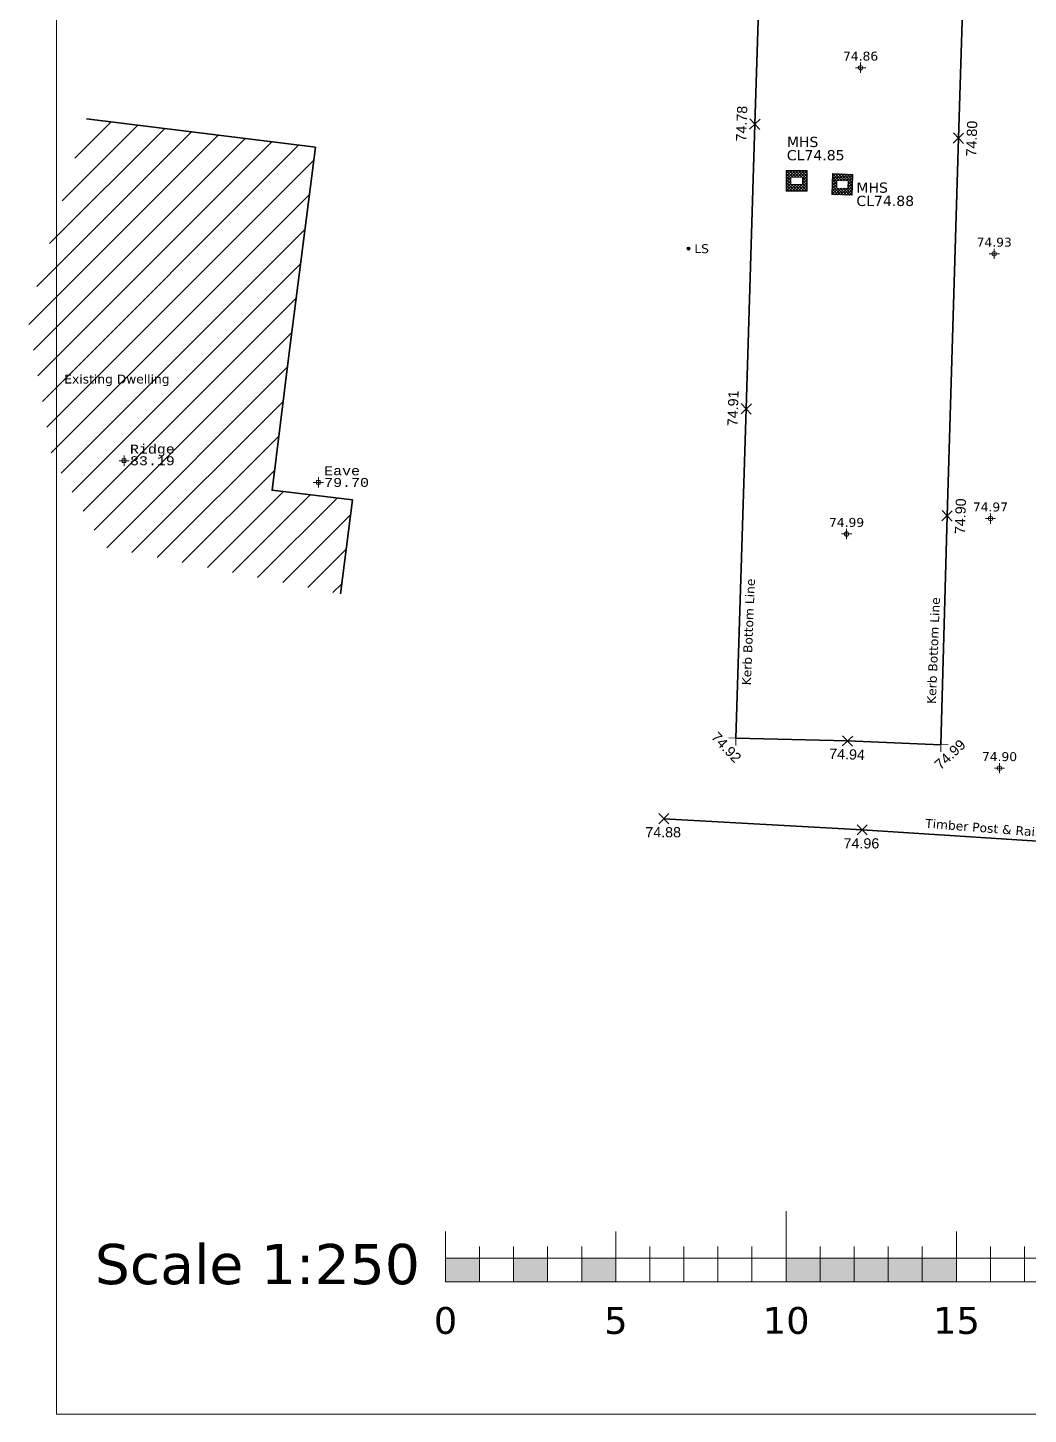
# Model space of a CAD drawing. Header units: metres. Extents: x 538443 to 538604, y 597904 to 598037.
# Drawn here: x 538442.51 to 538471.88, y 597903.86 to 597944.57 of the extents above; entities that cross this region are included whole.
import ezdxf
from ezdxf.enums import TextEntityAlignment as Align

# ---------------------------------------------------------------- set-up
doc = ezdxf.new("R2010")
doc.units = ezdxf.units.M
doc.header["$MEASUREMENT"] = 0
doc.header["$PDMODE"] = 1
doc.header["$PDSIZE"] = 0.1
doc.layers.get('0').update_dxf_attribs({"lineweight": 0})
for name, color, linetype, lineweight in [('$TXTOUTLINES', 7, 'Continuous', 0), ('Building Line', 5, 'Continuous', 35), ('Eave Elevation', 7, 'Continuous', 0), ('Eave Symbol', 7, 'Continuous', 0), ('Eave Text', 7, 'Continuous', 0), ('Fence Line', 16, 'Continuous', 35), ('Kerb Elevation', 7, 'Continuous', 0), ('Kerb Line', 7, 'Continuous', 35), ('Kerb Symbol', 7, 'Continuous', 0), ('Lamp Standard Symbol', 5, 'Continuous', 0), ('Lamp Standard Text', 5, 'Continuous', 0), ('Manhole Square Elevation', 7, 'Continuous', 0), ('Manhole Square Symbol', 7, 'Continuous', 0), ('Manhole Square Text', 7, 'Continuous', 0), ('Ridge Symbol', 7, 'Continuous', 0), ('Ridge Text', 7, 'Continuous', 0), ('Spot Height Symbol', 1, 'Continuous', 0), ('Text', 7, 'Continuous', 0)]:
    doc.layers.add(name, color=color, linetype=linetype, lineweight=lineweight)
for name, color, linetype in [('Fence Symbol', 16, 'Continuous'), ('Fence-Text', 16, 'Continuous'), ('POINTS', 7, 'Continuous'), ('Spot Height-Text', 7, 'Continuous')]:
    doc.layers.add(name, color=color, linetype=linetype)
doc.styles.add('2mm Arial', font='arial.ttf')
doc.styles.add('Feature Height Text 1.75', font='cour.ttf')
doc.styles.add('Manhole Arial 2mm 115', font='verdana.ttf')
doc.styles.add('Spot Height Text', font='verdana.ttf')
doc.styles.add('Verdana 1.75', font='verdana.ttf')

# ---------------------------------------------------------------- blocks, each defined once
blk = doc.blocks.new('CROSS')
at = {"color": 0}
for points in [[(0.5, 0.5), (-0.5, -0.5)], [(0.5, -0.5), (-0.5, 0.5)]]:
    blk.add_lwpolyline(points, dxfattribs=at)
blk = doc.blocks.new('plus circle Colour 1')
at = {"color": 1, "lineweight": 0}
for p, q in [((0, 0), (0, 0.5)), ((0, 0), (-0.5, 0)), ((0.5, 0), (0, 0)), ((0, -0.5), (0, 0))]:
    blk.add_line(p, q, dxfattribs=at)
blk.add_circle((0, 0), 0.217, dxfattribs=at)
blk = doc.blocks.new('circle')
at = {"color": 0}
blk.add_circle((0, 0), 0.5, dxfattribs=at)
blk = doc.blocks.new('plus box')
for p, q in [((0, 0.5), (0, 0)), ((0, 0), (-0.5, 0)), ((0, 0), (0, -0.5)), ((0.5, 0), (0, 0))]:
    blk.add_line(p, q)
blk.add_lwpolyline([(-0.18, 0.18), (-0.18, -0.18), (0.18, -0.18), (0.18, 0.18)], close=True)
blk = doc.blocks.new('2')
at = {"layer": 'Text'}
h = blk.add_hatch(color=256, dxfattribs=at)
h.paths.add_polyline_path([(538139.417, 603327.391), (538138.417, 603327.391), (538138.417, 603326.69), (538139.417, 603326.69)])
h.paths.add_polyline_path([(538141.417, 603327.391), (538140.417, 603327.391), (538140.417, 603326.69), (538141.417, 603326.69)])
h.paths.add_polyline_path([(538143.417, 603327.391), (538142.417, 603327.391), (538142.417, 603326.69), (538143.417, 603326.69)])
h = blk.add_hatch(color=256, dxfattribs=at)
h.paths.add_polyline_path([(538149.417, 603327.391), (538148.417, 603327.391), (538148.417, 603326.69), (538149.417, 603326.69)])
h.paths.add_polyline_path([(538150.417, 603327.391), (538149.417, 603327.391), (538149.417, 603326.69), (538150.417, 603326.69)])
h.paths.add_polyline_path([(538151.417, 603327.391), (538150.417, 603327.391), (538150.417, 603326.69), (538151.417, 603326.69)])
h.paths.add_polyline_path([(538152.417, 603327.391), (538151.417, 603327.391), (538151.417, 603326.69), (538152.417, 603326.69)])
h.paths.add_polyline_path([(538153.417, 603327.391), (538152.417, 603327.391), (538152.417, 603326.69), (538153.417, 603326.69)])
h.paths.add_polyline_path([(538159.417, 603327.391), (538158.417, 603327.391), (538158.417, 603326.69), (538159.417, 603326.69)])
h.paths.add_polyline_path([(538160.417, 603327.391), (538159.417, 603327.391), (538159.417, 603326.69), (538160.417, 603326.69)])
h.paths.add_polyline_path([(538161.417, 603327.391), (538160.417, 603327.391), (538160.417, 603326.69), (538161.417, 603326.69)])
h.paths.add_polyline_path([(538162.417, 603327.391), (538161.417, 603327.391), (538161.417, 603326.69), (538162.417, 603326.69)])
h.paths.add_polyline_path([(538163.417, 603327.391), (538162.417, 603327.391), (538162.417, 603326.69), (538163.417, 603326.69)])
for p, q in [((538148.417, 603328.772), (538148.417, 603326.69)), ((538158.417, 603328.772), (538158.417, 603326.69)), ((538138.417, 603328.168), (538138.417, 603326.69)), ((538143.417, 603328.168), (538143.417, 603326.69)), ((538148.417, 603328.168), (538148.417, 603326.69)), ((538153.417, 603328.168), (538153.417, 603326.69)), ((538158.417, 603328.168), (538158.417, 603326.69)), ((538163.417, 603328.168), (538163.417, 603326.69)), ((538139.417, 603327.731), (538139.417, 603326.69)), ((538140.417, 603327.731), (538140.417, 603326.69)), ((538141.417, 603327.731), (538141.417, 603326.69)), ((538142.417, 603327.731), (538142.417, 603326.69)), ((538144.417, 603327.731), (538144.417, 603326.69)), ((538145.417, 603327.731), (538145.417, 603326.69)), ((538146.417, 603327.731), (538146.417, 603326.69)), ((538147.417, 603327.731), (538147.417, 603326.69)), ((538149.417, 603327.731), (538149.417, 603326.69)), ((538150.417, 603327.731), (538150.417, 603326.69)), ((538151.417, 603327.731), (538151.417, 603326.69)), ((538152.417, 603327.731), (538152.417, 603326.69)), ((538154.417, 603327.731), (538154.417, 603326.69)), ((538155.417, 603327.731), (538155.417, 603326.69)), ((538156.417, 603327.731), (538156.417, 603326.69)), ((538157.417, 603327.731), (538157.417, 603326.69)), ((538159.417, 603327.731), (538159.417, 603326.69)), ((538160.417, 603327.731), (538160.417, 603326.69)), ((538161.417, 603327.731), (538161.417, 603326.69)), ((538162.417, 603327.731), (538162.417, 603326.69)), ((538138.417, 603327.391), (538163.417, 603327.391)), ((538138.417, 603326.69), (538163.417, 603326.69))]:
    blk.add_line(p, q, dxfattribs=at)
at = {"layer": 'Text', "style": 'Spot Height Text'}
for s, height, p in [('Scale 1:250', 1.18125, (538132.897, 603327.217)), ('0', 0.788, (538138.421, 603325.562)), ('5', 0.788, (538143.421, 603325.562)), ('10', 0.7875, (538148.421, 603325.562)), ('15', 0.7875, (538153.421, 603325.562)), ('20', 0.7875, (538158.421, 603325.562)), ('25', 0.7875, (538163.421, 603325.562))]:
    blk.add_text(s, height=height, dxfattribs=at).set_placement(p, align=Align.MIDDLE_CENTER)

msp = doc.modelspace()

# ---------------------------------------------------------------- hatches: boundary and pattern name
at = {"layer": 'Lamp Standard Symbol'}
h = msp.add_hatch(color=256, dxfattribs=at)
h.dxf.hatch_style = 1
h.paths.add_polyline_path([(538461.861, 597938.085, 1), (538461.951, 597938.085, 1)])
at = {"layer": 'Text'}
h = msp.add_hatch(dxfattribs=at)
h.set_pattern_fill('ANSI31', color=5, scale=5)
h.paths.add_polyline_path([(538544.854, 598034.139), (538544.072, 598037.072), (538541.64, 598036.877), (538538.65, 598035.342), (538541.49, 598027.604), (538546.223, 598029.353)])
h.paths.add_polyline_path([(538541.898, 598036.157), (538541.898, 598036.252), (538541.843, 598036.252), (538541.748, 598036.307), (538541.843, 598036.307), (538541.843, 598036.362), (538541.898, 598036.457), (538541.898, 598036.362), (538541.953, 598036.362), (538542.048, 598036.307), (538541.953, 598036.307), (538541.953, 598036.252)], flags=16)
h.paths.add_polyline_path([(538525.045, 598029.3), (538517.611, 598027.856), (538512.092, 598026.783), (538515.001, 598018.507), (538523.995, 598021.7), (538531.905, 598024.514)])
h.paths.add_polyline_path([(538520.85, 598023.72), (538520.755, 598023.72), (538520.755, 598023.665), (538520.7, 598023.57), (538520.7, 598023.665), (538520.645, 598023.665), (538520.55, 598023.72), (538520.645, 598023.72), (538520.645, 598023.775), (538520.7, 598023.87), (538520.7, 598023.775), (538520.755, 598023.775)], flags=16)
h.paths.add_polyline_path([(538454.109, 597961.05), (538443.717, 597962.161), (538445.077, 597953.701), (538447.667, 597950.221), (538453.723, 597947.879), (538454.261, 597952.897), (538452.274, 597953.101), (538452.537, 597955.724), (538453.546, 597955.62)])
h.paths.add_polyline_path([(538447.534, 597955.451), (538447.439, 597955.506), (538447.534, 597955.506), (538447.534, 597955.561), (538447.589, 597955.656), (538447.589, 597955.561), (538447.644, 597955.561), (538447.739, 597955.506), (538447.644, 597955.506), (538447.644, 597955.451), (538447.589, 597955.356), (538447.589, 597955.451)], flags=16)
h.paths.add_polyline_path([(538450.956, 597941.06), (538444.235, 597941.895), (538442.509, 597936.061), (538443.223, 597931.956), (538444.741, 597929.323), (538451.686, 597927.946), (538452.047, 597930.709), (538449.68, 597930.991), (538450.171, 597934.943), (538450.178, 597934.943)])
h.paths.add_polyline_path([(538445.339, 597932.008), (538445.339, 597931.913), (538445.394, 597931.913), (538445.489, 597931.858), (538445.394, 597931.858), (538445.394, 597931.803), (538445.339, 597931.708), (538445.339, 597931.803), (538445.284, 597931.803), (538445.189, 597931.858), (538445.284, 597931.858), (538445.284, 597931.913)], flags=16)
h.paths.add_polyline_path([(538548.379, 597941.458), (538541.164, 597941.803), (538540.899, 597935.059), (538541.364, 597935.041), (538541.201, 597932.17), (538543.855, 597932.405), (538544.804, 597934.666), (538546.788, 597935.392)])
h.paths.add_polyline_path([(538543.986, 597941.524), (538543.891, 597941.524), (538543.891, 597941.469), (538543.836, 597941.374), (538543.836, 597941.469), (538543.781, 597941.469), (538543.686, 597941.524), (538543.781, 597941.524), (538543.781, 597941.579), (538543.836, 597941.674), (538543.836, 597941.579), (538543.891, 597941.579)], flags=16)
h.paths.add_polyline_path([(538543.609, 597938.306), (538543.514, 597938.306), (538543.514, 597938.251), (538543.459, 597938.156), (538543.459, 597938.251), (538543.404, 597938.251), (538543.309, 597938.306), (538543.404, 597938.306), (538543.404, 597938.361), (538543.459, 597938.456), (538543.459, 597938.361), (538543.514, 597938.361)], flags=16)
h.paths.add_polyline_path([(538446.164, 597953.872), (538449.429, 597953.872), (538449.429, 597954.395), (538446.164, 597954.395)], flags=24)
h.paths.add_polyline_path([(538447.665, 597955.535), (538449.233, 597955.535), (538449.233, 597956.101), (538447.665, 597956.101)], flags=24)
h.paths.add_polyline_path([(538447.686, 597955.294), (538449.212, 597955.294), (538449.212, 597955.737), (538447.686, 597955.737)], flags=24)
h.paths.add_polyline_path([(538443.495, 597933.964), (538446.76, 597933.964), (538446.76, 597934.487), (538443.495, 597934.487)], flags=24)
h.paths.add_polyline_path([(538445.415, 597931.887), (538446.983, 597931.887), (538446.983, 597932.453), (538445.415, 597932.453)], flags=24)
h.paths.add_polyline_path([(538445.436, 597931.646), (538446.962, 597931.646), (538446.962, 597932.089), (538445.436, 597932.089)], flags=24)
h.paths.add_polyline_path([(538543.028, 597936.412), (538546.293, 597936.412), (538546.293, 597936.935), (538543.028, 597936.935)], flags=24)
h.paths.add_polyline_path([(538542.727, 597940.856), (538543.622, 597940.856), (538543.622, 597941.306), (538542.727, 597941.306)], flags=24)
h.paths.add_polyline_path([(538542.726, 597940.459), (538543.928, 597940.459), (538543.928, 597940.919), (538542.726, 597940.919)], flags=24)
h.paths.add_polyline_path([(538543.535, 597938.335), (538545.103, 597938.335), (538545.103, 597938.901), (538543.535, 597938.901)], flags=24)
h.paths.add_polyline_path([(538543.556, 597938.094), (538545.082, 597938.094), (538545.082, 597938.537), (538543.556, 597938.537)], flags=24)

# ---------------------------------------------------------------- linework, layer by layer
at = {"layer": '$TXTOUTLINES', "color": 7}
msp.add_lwpolyline([(538443.355, 598004.719), (538587.947, 598004.719), (538587.947, 597903.861), (538443.355, 597903.861)], close=True, dxfattribs=at)
at = {"layer": 'Building Line'}
msp.add_lwpolyline([(538444.235, 597941.895), (538450.956, 597941.06), (538450.178, 597934.943), (538450.171, 597934.943), (538449.68, 597930.991), (538452.047, 597930.709), (538451.686, 597927.946)], dxfattribs=at)
at = {"layer": 'Fence Line'}
msp.add_lwpolyline([(538461.183, 597921.347), (538467.003, 597921.021), (538473.666, 597920.592), (538479.012, 597920.226)], dxfattribs=at)
at = {"layer": 'Kerb Line'}
msp.add_lwpolyline([(538470.111, 597950.082), (538469.829, 597941.329), (538469.497, 597930.239), (538469.318, 597923.519), (538466.573, 597923.63), (538463.299, 597923.713), (538463.602, 597933.384), (538463.856, 597941.743), (538464.102, 597949.335)], dxfattribs=at)
at = {"layer": 'Manhole Square Symbol'}
for p, q in [((538464.771, 597940.382), (538464.771, 597939.776)), ((538465.394, 597940.382), (538464.771, 597940.382)), ((538465.041, 597940.382), (538464.771, 597940.119)), ((538464.953, 597940.382), (538464.771, 597940.205)), ((538464.865, 597940.382), (538464.771, 597940.29)), ((538464.971, 597940.188), (538464.771, 597940.382)), ((538464.912, 597940.159), (538464.771, 597940.296)), ((538464.912, 597940.074), (538464.771, 597940.211)), ((538465.059, 597940.188), (538464.859, 597940.382)), ((538465.13, 597940.382), (538464.93, 597940.188)), ((538465.147, 597940.188), (538464.947, 597940.382)), ((538465.218, 597940.382), (538465.018, 597940.188)), ((538465.235, 597940.188), (538465.035, 597940.382)), ((538465.306, 597940.382), (538465.106, 597940.188)), ((538465.394, 597940.119), (538465.123, 597940.382)), ((538465.394, 597940.382), (538465.194, 597940.188)), ((538465.394, 597940.205), (538465.211, 597940.382)), ((538465.394, 597940.296), (538465.253, 597940.159)), ((538465.394, 597940.211), (538465.253, 597940.074)), ((538465.394, 597940.29), (538465.299, 597940.382)), ((538465.394, 597940.382), (538465.394, 597939.776)), ((538466.116, 597939.672), (538466.136, 597940.287)), ((538466.128, 597940.02), (538466.395, 597940.278)), ((538466.13, 597940.107), (538466.311, 597940.281)), ((538466.133, 597940.194), (538466.226, 597940.284)), ((538466.133, 597940.2), (538466.264, 597940.056)), ((538466.136, 597940.287), (538466.732, 597940.267)), ((538466.136, 597940.287), (538466.321, 597940.083)), ((538466.22, 597940.284), (538466.405, 597940.081)), ((538466.282, 597940.085), (538466.479, 597940.276)), ((538466.305, 597940.281), (538466.489, 597940.078)), ((538466.366, 597940.082), (538466.564, 597940.273)), ((538466.389, 597940.279), (538466.574, 597940.075)), ((538466.45, 597940.079), (538466.648, 597940.27)), ((538466.473, 597940.276), (538466.723, 597940)), ((538466.535, 597940.076), (538466.732, 597940.267)), ((538466.558, 597940.273), (538466.726, 597940.087)), ((538466.642, 597940.27), (538466.729, 597940.174)), ((538466.712, 597939.653), (538466.732, 597940.267)), ((538464.912, 597940.17), (538464.771, 597940.033)), ((538464.912, 597939.988), (538464.771, 597940.125)), ((538464.912, 597940.085), (538464.771, 597939.948)), ((538465.041, 597939.776), (538464.771, 597940.039)), ((538464.912, 597939.999), (538464.771, 597939.862)), ((538464.971, 597939.971), (538464.771, 597939.776)), ((538464.953, 597939.776), (538464.771, 597939.954)), ((538464.865, 597939.776), (538464.771, 597939.868)), ((538465.059, 597939.971), (538464.859, 597939.776)), ((538465.253, 597940.188), (538464.912, 597940.188)), ((538464.912, 597940.188), (538464.912, 597939.971)), ((538465.253, 597939.971), (538464.912, 597939.971)), ((538465.13, 597939.776), (538464.93, 597939.971)), ((538465.147, 597939.971), (538464.947, 597939.776)), ((538465.218, 597939.776), (538465.018, 597939.971)), ((538465.235, 597939.971), (538465.035, 597939.776)), ((538465.306, 597939.776), (538465.106, 597939.971)), ((538465.394, 597940.039), (538465.123, 597939.776)), ((538465.394, 597939.776), (538465.194, 597939.971)), ((538465.394, 597939.954), (538465.211, 597939.776)), ((538465.253, 597940.188), (538465.253, 597939.971)), ((538465.394, 597940.033), (538465.253, 597940.17)), ((538465.394, 597940.125), (538465.253, 597939.988)), ((538465.394, 597939.948), (538465.253, 597940.085)), ((538465.394, 597939.862), (538465.253, 597939.999)), ((538465.394, 597939.868), (538465.299, 597939.776)), ((538466.116, 597939.672), (538466.314, 597939.863)), ((538466.119, 597939.759), (538466.258, 597939.893)), ((538466.122, 597939.846), (538466.261, 597939.98)), ((538466.122, 597939.852), (538466.291, 597939.666)), ((538466.125, 597939.933), (538466.264, 597940.067)), ((538466.125, 597939.939), (538466.375, 597939.663)), ((538466.128, 597940.026), (538466.258, 597939.883)), ((538466.131, 597940.113), (538466.261, 597939.969)), ((538466.2, 597939.669), (538466.398, 597939.86)), ((538466.257, 597939.865), (538466.264, 597940.085)), ((538466.257, 597939.865), (538466.584, 597939.854)), ((538466.264, 597940.085), (538466.591, 597940.075)), ((538466.275, 597939.864), (538466.459, 597939.661)), ((538466.285, 597939.666), (538466.482, 597939.857)), ((538466.359, 597939.861), (538466.544, 597939.658)), ((538466.369, 597939.664), (538466.567, 597939.855)), ((538466.443, 597939.859), (538466.628, 597939.655)), ((538466.453, 597939.661), (538466.721, 597939.92)), ((538466.527, 597939.856), (538466.712, 597939.653)), ((538466.538, 597939.658), (538466.718, 597939.833)), ((538466.584, 597939.854), (538466.591, 597940.075)), ((538466.584, 597939.872), (538466.724, 597940.007)), ((538466.585, 597939.883), (538466.715, 597939.739)), ((538466.587, 597939.959), (538466.726, 597940.093)), ((538466.588, 597939.97), (538466.718, 597939.826)), ((538466.59, 597940.046), (538466.729, 597940.18)), ((538466.59, 597940.057), (538466.721, 597939.913)), ((538465.394, 597939.776), (538464.771, 597939.776)), ((538466.116, 597939.672), (538466.712, 597939.653)), ((538466.119, 597939.765), (538466.206, 597939.669)), ((538466.622, 597939.655), (538466.715, 597939.746))]:
    msp.add_line(p, q, dxfattribs=at)
at = {"layer": 'POINTS'}
for p in [(538466.958, 597943.397), (538444.235, 597941.895), (538463.856, 597941.743), (538450.351, 597941.135), (538469.829, 597941.329), (538450.941, 597940.942), (538465.394, 597940.382), (538466.136, 597940.287), (538466.732, 597940.264), (538464.771, 597939.76), (538465.394, 597939.776), (538466.116, 597939.672), (538461.906, 597938.085), (538470.881, 597937.934), (538450.167, 597934.91), (538450.178, 597934.943), (538463.602, 597933.384), (538445.339, 597931.858), (538449.693, 597931.096), (538449.777, 597930.979), (538451.04, 597931.221), (538451.988, 597930.716), (538452.022, 597930.519), (538469.497, 597930.239), (538470.77, 597930.16), (538466.547, 597929.707), (538451.686, 597927.946), (538463.299, 597923.713), (538466.573, 597923.63), (538469.318, 597923.519), (538471.036, 597922.83), (538461.183, 597921.347), (538467.003, 597921.021)]:
    msp.add_point(p, dxfattribs=at)

# ---------------------------------------------------------------- block references
at = {"color": 7}
msp.add_blockref('2', (316.353, -5418.945), dxfattribs=at)
at = {"layer": 'Eave Symbol', "xscale": 0.3, "yscale": 0.3, "zscale": 0.3}
msp.add_blockref('plus box', (538451.04, 597931.221), dxfattribs=at)
at = {"layer": 'Fence Symbol', "xscale": 0.3, "yscale": 0.3, "zscale": 0.3}
for p in [(538461.183, 597921.347), (538467.003, 597921.021)]:
    msp.add_blockref('CROSS', p, dxfattribs=at)
at = {"layer": 'Kerb Symbol', "xscale": 0.3, "yscale": 0.3, "zscale": 0.3}
for p, rotation in [((538463.856, 597941.743), 358.2018218411118), ((538469.829, 597941.329), 178.2199826515695), ((538463.602, 597933.384), 358.2324939586662), ((538469.497, 597930.239), 178.3797169236265), ((538463.299, 597923.713), 43.37662834744484), ((538466.573, 597923.63), 88.11608718014936), ((538469.318, 597923.519), 133.079280819236)]:
    msp.add_blockref('CROSS', p, dxfattribs=dict(at, rotation=rotation))
at = {"layer": 'Lamp Standard Symbol'}
for xscale, yscale, zscale, rotation in [(0.08999999999999998, 0.08999999999999998, 0.08999999999999998, 76.92519670940372), (0.045, 0.045, 0.045, 150.1747186237363)]:
    msp.add_blockref('circle', (538461.906, 597938.085), dxfattribs=dict(at, xscale=xscale, yscale=yscale, zscale=zscale, rotation=rotation))
at = {"layer": 'Ridge Symbol', "xscale": 0.3, "yscale": 0.3, "zscale": 0.3}
msp.add_blockref('plus box', (538445.339, 597931.858), dxfattribs=at)
at = {"layer": 'Spot Height Symbol', "xscale": 0.3, "yscale": 0.3, "zscale": 0.3}
for p in [(538466.958, 597943.397), (538466.958, 597943.397), (538470.881, 597937.934), (538470.881, 597937.934), (538470.77, 597930.16), (538470.77, 597930.16), (538466.547, 597929.707), (538466.547, 597929.707), (538471.036, 597922.83), (538471.036, 597922.83)]:
    msp.add_blockref('plus circle Colour 1', p, dxfattribs=at)

# ---------------------------------------------------------------- texts
at = {"layer": 'Eave Elevation', "style": 'Feature Height Text 1.75'}
msp.add_text('79.70', height=0.2625, dxfattribs=at).set_placement((538451.211, 597931.221), align=Align.MIDDLE_LEFT)
at = {"layer": 'Eave Text', "style": 'Feature Height Text 1.75'}
msp.add_text('Eave', height=0.2625, dxfattribs=at).set_placement((538451.211, 597931.562), align=Align.MIDDLE_LEFT)
at = {"layer": 'Fence-Text', "style": '2mm Arial'}
for s, p in [('74.88', (538460.638, 597920.95)), ('74.96', (538466.458, 597920.624))]:
    msp.add_text(s, height=0.3, dxfattribs=at).set_placement(p, align=Align.MIDDLE_LEFT)
at = {"layer": 'Kerb Elevation', "style": '2mm Arial'}
for s, rotation, p in [('74.78', 88.2018, (538463.466, 597941.755)), ('74.80', 88.22, (538470.219, 597941.317)), ('74.91', 88.2325, (538463.212, 597933.396)), ('74.90', 88.3797, (538469.887, 597930.228)), ('74.92', -46.6234, (538463.016, 597923.445)), ('74.99', 43.0793, (538469.584, 597923.234)), ('74.94', -1.8839, (538466.56, 597923.24))]:
    msp.add_text(s, height=0.3, rotation=rotation, dxfattribs=at).set_placement(p, align=Align.MIDDLE_CENTER)
at = {"layer": 'Lamp Standard Text', "style": 'Verdana 1.75'}
msp.add_text('LS', height=0.2625, dxfattribs=at).set_placement((538462.077, 597938.085), align=Align.MIDDLE_LEFT)
at = {"layer": 'Manhole Square Elevation', "style": 'Manhole Arial 2mm 115'}
for s, p in [('CL74.85', (538464.793, 597940.829)), ('CL74.88', (538466.834, 597939.487))]:
    msp.add_text(s, height=0.3, dxfattribs=at).set_placement(p, align=Align.MIDDLE_LEFT)
at = {"layer": 'Manhole Square Text', "style": 'Manhole Arial 2mm 115'}
for p in [(538464.793, 597941.219), (538466.834, 597939.877)]:
    msp.add_text('MHS', height=0.3, dxfattribs=at).set_placement(p, align=Align.MIDDLE_LEFT)
at = {"layer": 'Ridge Symbol', "style": 'Feature Height Text 1.75'}
msp.add_text('83.19', height=0.2625, dxfattribs=at).set_placement((538445.51, 597931.858), align=Align.MIDDLE_LEFT)
at = {"layer": 'Ridge Text', "style": 'Feature Height Text 1.75'}
msp.add_text('Ridge', height=0.2625, dxfattribs=at).set_placement((538445.51, 597932.199), align=Align.MIDDLE_LEFT)
at = {"layer": 'Spot Height-Text', "style": 'Spot Height Text'}
for s, p in [('74.86', (538466.958, 597943.738)), ('74.93', (538470.881, 597938.275)), ('74.97', (538470.77, 597930.501)), ('74.99', (538466.547, 597930.048)), ('74.90', (538471.036, 597923.171))]:
    msp.add_text(s, height=0.2625, dxfattribs=at).set_placement(p, align=Align.MIDDLE_CENTER)
at = {"layer": 'Text', "style": 'Spot Height Text'}
msp.add_text('Existing Dwelling', height=0.2625, dxfattribs=at).set_placement((538445.127, 597934.257), align=Align.MIDDLE_CENTER)
for s, rotation, p in [('Kerb Bottom Line', 87.7528, (538463.666, 597926.831)), ('Kerb Bottom Line', 87.7528, (538469.097, 597926.284)), ('Timber Post & Rail Fence', 355.4934, (538471.11, 597921.038))]:
    msp.add_text(s, height=0.2625, rotation=rotation, dxfattribs=at).set_placement(p, align=Align.MIDDLE_CENTER)

doc.saveas('drawing.dxf')
